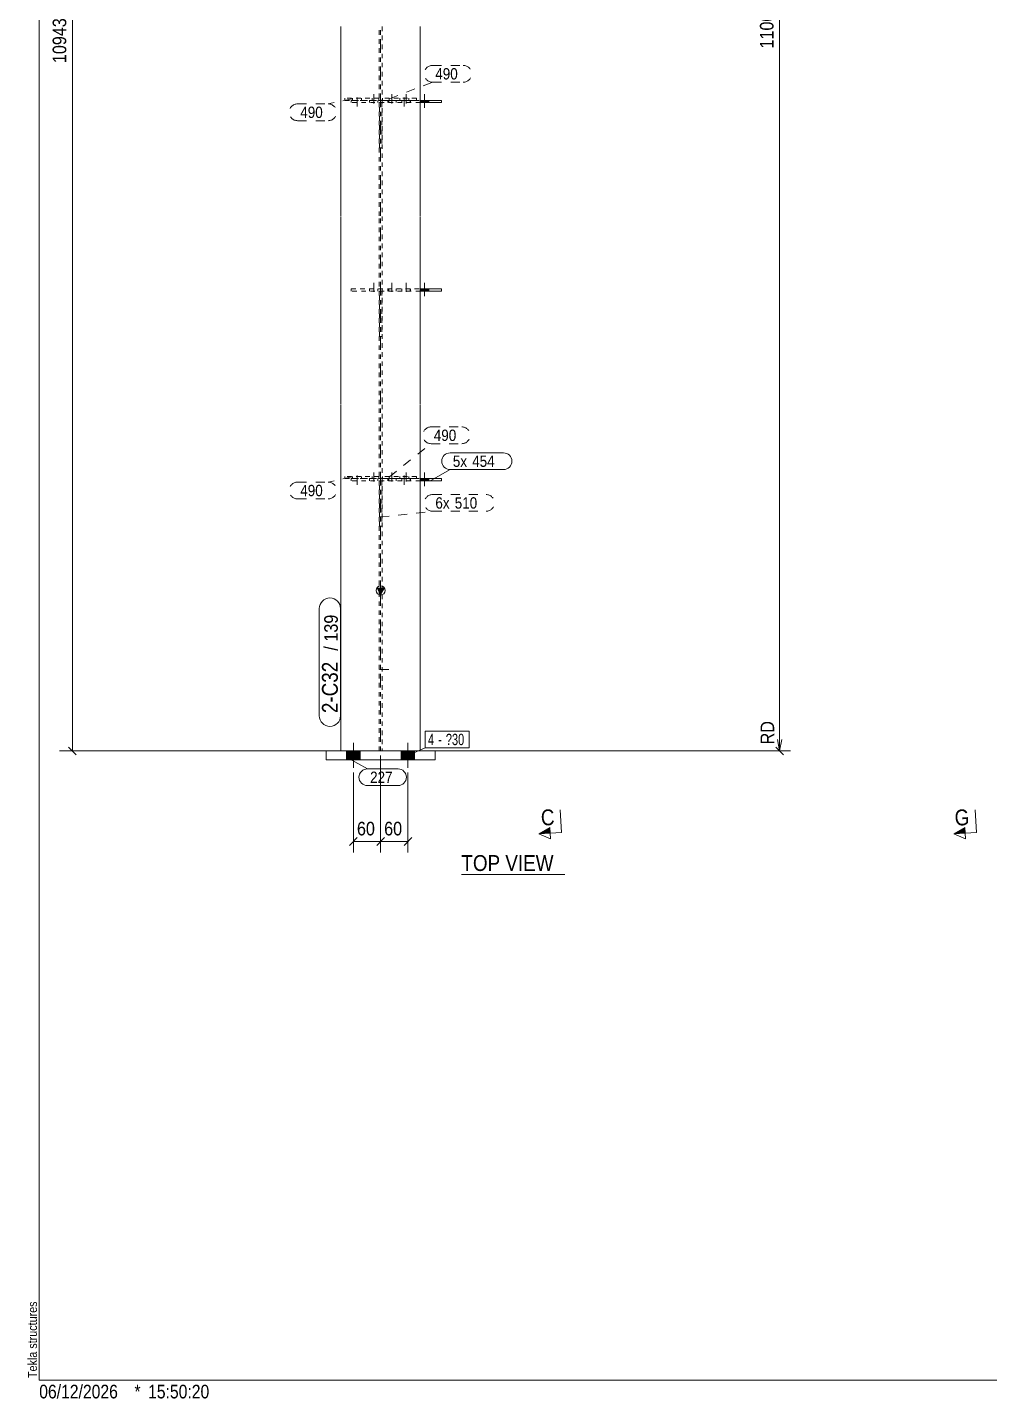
# Model space of a CAD drawing. Header units: millimetres. Extents: x 2 to 825, y 1 to 579.
# Drawn here: x 2.4 to 214.6, y 1 to 303.6 of the extents above; entities that cross this region are included whole.
import ezdxf

# ---------------------------------------------------------------- set-up
doc = ezdxf.new("R2010")
doc.units = ezdxf.units.MM
for name, pattern in [('XKITLINE00', [0]), ('XKITLINE01', [4, 1, -1, 1, -1]), ('XKITLINE02', [4, 2, -2]), ('XKITLINE03', [6, 3, -1, 1, -1])]:
    doc.linetypes.add(name, pattern=pattern)
for name, color, linetype, lineweight in [('Bolt', 3, 'Continuous', 0), ('BoltMark', 7, 'Continuous', 0), ('Dimensions', 7, 'Continuous', 0), ('DrawingSheet', 5, 'Continuous', 0), ('OtherObjectType', 7, 'Continuous', 0), ('Part', 2, 'Continuous', 0), ('PartMark', 7, 'Continuous', 0), ('Section', 6, 'Continuous', 0)]:
    doc.layers.add(name, color=color, linetype=linetype, lineweight=lineweight)
doc.styles.add('ARIAL', font='ARIAL.TTF')
doc.styles.add('ARIAL_NARROW', font='ARIALN.TTF')

# ---------------------------------------------------------------- blocks, each defined once
blk = doc.blocks.new('*A68')
at = {"layer": 'Bolt'}
for points in [[(75.8, 143.91), (75.8, 141.91), (72.8, 141.91), (72.8, 143.91)], [(75.8, 143.91), (75.8, 141.91), (72.8, 141.91), (72.8, 143.91)], [(87.8, 143.91), (87.8, 141.91), (84.8, 141.91), (84.8, 143.91)], [(87.8, 143.91), (87.8, 141.91), (84.8, 141.91), (84.8, 143.91)]]:
    blk.add_hatch(color=3, dxfattribs=at).paths.add_polyline_path(points, flags=17)
at = {"layer": 'Bolt', "color": 3, "linetype": 'XKITLINE00', "lineweight": 0}
for p, q in [((74.3, 145.66), (74.3, 140.16)), ((74.3, 145.66), (74.3, 140.16)), ((86.3, 145.66), (86.3, 140.16)), ((86.3, 145.66), (86.3, 140.16)), ((72.8, 143.91), (72.8, 141.91)), ((72.8, 143.91), (72.8, 141.91)), ((75.8, 143.91), (75.8, 141.91)), ((75.8, 143.91), (75.8, 141.91)), ((84.8, 143.91), (84.8, 141.91)), ((84.8, 143.91), (84.8, 141.91)), ((87.8, 143.91), (87.8, 141.91)), ((87.8, 143.91), (87.8, 141.91))]:
    blk.add_line(p, q, dxfattribs=at)
blk = doc.blocks.new('*A70')
at = {"layer": 'Bolt', "color": 3, "linetype": 'XKITLINE02', "lineweight": 0}
for p, q in [((74.11, 204.01), (74.11, 204.51)), ((75.1, 202.66), (75.1, 205.66)), ((76.08, 204.01), (76.08, 204.51))]:
    blk.add_line(p, q, dxfattribs=at)
blk = doc.blocks.new('*A71')
at = {"layer": 'Bolt', "color": 3, "linetype": 'XKITLINE02', "lineweight": 0}
for p, q in [((84.51, 204.01), (84.51, 204.51)), ((85.5, 202.66), (85.5, 205.66)), ((86.48, 204.01), (86.48, 204.51))]:
    blk.add_line(p, q, dxfattribs=at)
blk = doc.blocks.new('*A72')
at = {"layer": 'Bolt'}
blk.add_hatch(color=3, dxfattribs=at).paths.add_polyline_path([(90.89, 204.01), (90.89, 203.51), (89.01, 203.51), (89.01, 204.01)], flags=17)
at = {"layer": 'Bolt', "color": 3, "linetype": 'XKITLINE02', "lineweight": 0}
for p, q in [((77.83, 204.01), (77.83, 203.51)), ((78.77, 205.35), (78.77, 202.35)), ((79.71, 204.01), (79.71, 203.51)), ((81.85, 204.01), (81.85, 203.51)), ((82.79, 205.35), (82.79, 202.35)), ((83.73, 204.01), (83.73, 203.51)), ((84.99, 204.01), (84.99, 203.51)), ((85.93, 205.35), (85.93, 202.35)), ((86.87, 204.01), (86.87, 203.51))]:
    blk.add_line(p, q, dxfattribs=at)
at = {"layer": 'Bolt', "color": 3, "linetype": 'XKITLINE00', "lineweight": 0}
for p, q in [((89.01, 204.01), (89.01, 203.51)), ((89.95, 205.35), (89.95, 202.35)), ((90.89, 204.01), (90.89, 203.51))]:
    blk.add_line(p, q, dxfattribs=at)
blk = doc.blocks.new('*A73')
at = {"layer": 'Bolt'}
blk.add_hatch(color=3, dxfattribs=at).paths.add_polyline_path([(90.89, 245.91), (90.89, 245.41), (89.01, 245.41), (89.01, 245.91)], flags=17)
at = {"layer": 'Bolt', "color": 3, "linetype": 'XKITLINE02', "lineweight": 0}
for p, q in [((77.83, 245.91), (77.83, 245.41)), ((78.77, 247.25), (78.77, 244.25)), ((79.71, 245.91), (79.71, 245.41)), ((81.85, 245.91), (81.85, 245.41)), ((82.79, 247.25), (82.79, 244.25)), ((83.73, 245.91), (83.73, 245.41)), ((84.99, 245.91), (84.99, 245.41)), ((85.93, 247.25), (85.93, 244.25)), ((86.87, 245.91), (86.87, 245.41))]:
    blk.add_line(p, q, dxfattribs=at)
at = {"layer": 'Bolt', "color": 3, "linetype": 'XKITLINE00', "lineweight": 0}
for p, q in [((89.01, 245.91), (89.01, 245.41)), ((89.95, 247.25), (89.95, 244.25)), ((90.89, 245.91), (90.89, 245.41))]:
    blk.add_line(p, q, dxfattribs=at)
blk = doc.blocks.new('*A74')
at = {"layer": 'Bolt'}
blk.add_hatch(color=3, dxfattribs=at).paths.add_polyline_path([(90.89, 287.49), (90.89, 286.99), (89.01, 286.99), (89.01, 287.49)], flags=17)
at = {"layer": 'Bolt', "color": 3, "linetype": 'XKITLINE02', "lineweight": 0}
for p, q in [((78.77, 288.83), (78.77, 285.83)), ((82.79, 288.83), (82.79, 285.83)), ((85.93, 288.83), (85.93, 285.83)), ((77.83, 287.49), (77.83, 286.99)), ((79.71, 287.49), (79.71, 286.99)), ((81.85, 287.49), (81.85, 286.99)), ((83.73, 287.49), (83.73, 286.99)), ((84.99, 287.49), (84.99, 286.99)), ((86.87, 287.49), (86.87, 286.99))]:
    blk.add_line(p, q, dxfattribs=at)
at = {"layer": 'Bolt', "color": 3, "linetype": 'XKITLINE00', "lineweight": 0}
for p, q in [((89.95, 288.83), (89.95, 285.83)), ((89.01, 287.49), (89.01, 286.99)), ((90.89, 287.49), (90.89, 286.99))]:
    blk.add_line(p, q, dxfattribs=at)
blk = doc.blocks.new('*A76')
at = {"layer": 'Bolt', "color": 3, "linetype": 'XKITLINE02', "lineweight": 0}
for p, q in [((84.51, 287.49), (84.51, 287.99)), ((85.5, 286.14), (85.5, 289.14)), ((86.48, 287.49), (86.48, 287.99))]:
    blk.add_line(p, q, dxfattribs=at)
blk = doc.blocks.new('*A79')
at = {"layer": 'Bolt', "color": 3, "linetype": 'XKITLINE02', "lineweight": 0}
for p, q in [((74.11, 287.49), (74.11, 287.99)), ((75.1, 286.14), (75.1, 289.14)), ((76.08, 287.49), (76.08, 287.99))]:
    blk.add_line(p, q, dxfattribs=at)
blk = doc.blocks.new('*A85')
at = {"layer": 'Part'}
blk.add_hatch(color=2, dxfattribs=at).paths.add_polyline_path([(79.5, 179.82), (81.1, 179.82), (80.3, 178.42)], flags=17)
at = {"layer": 'Part', "color": 2, "linetype": 'XKITLINE00', "lineweight": 0}
for p, q in [((71.55, 303.79), (71.55, 261.99)), ((89.05, 261.99), (89.05, 303.79)), ((71.55, 261.89), (71.55, 220.41)), ((89.05, 220.41), (89.05, 261.89)), ((71.55, 220.31), (71.55, 178.51)), ((89.05, 178.51), (89.05, 220.31)), ((80.3, 178.42), (79.5, 179.82)), ((79.5, 179.82), (81.1, 179.82)), ((81.1, 179.82), (80.3, 178.42)), ((71.55, 178.41), (71.55, 143.91)), ((89.05, 143.91), (89.05, 178.41))]:
    blk.add_line(p, q, dxfattribs=at)
at = {"layer": 'Part', "color": 7, "linetype": 'XKITLINE01', "lineweight": 0}
for p, q in [((79.95, 261.99), (79.95, 303.79)), ((80.65, 303.79), (80.65, 261.99)), ((79.95, 220.41), (79.95, 261.89)), ((80.65, 261.89), (80.65, 220.41)), ((79.95, 178.51), (79.95, 220.31)), ((80.65, 220.31), (80.65, 178.51)), ((79.95, 143.91), (79.95, 178.41)), ((80.65, 178.41), (80.65, 143.91)), ((71.55, 143.91), (89.05, 143.91))]:
    blk.add_line(p, q, dxfattribs=at)
at = {"layer": 'Part', "color": 7, "linetype": 'XKITLINE03', "lineweight": 0}
for p, q in [((80.3, 261.99), (80.3, 303.79)), ((80.3, 220.41), (80.3, 261.89)), ((80.3, 178.51), (80.3, 220.31)), ((80.3, 133.91), (80.3, 178.41))]:
    blk.add_line(p, q, dxfattribs=at)
at = {"layer": 'Part', "color": 2, "linetype": 'XKITLINE00', "lineweight": 0}
blk.add_circle((80.3, 179.32), 1, dxfattribs=at)
blk = doc.blocks.new('*A86')
at = {"layer": 'Part', "color": 2, "linetype": 'XKITLINE00', "lineweight": 0}
for p, q in [((68.3, 141.91), (68.3, 143.91)), ((68.3, 143.91), (92.3, 143.91)), ((92.3, 143.91), (92.3, 141.91)), ((92.3, 141.91), (68.3, 141.91))]:
    blk.add_line(p, q, dxfattribs=at)
blk = doc.blocks.new('*A94')
at = {"layer": 'Part', "color": 7, "linetype": 'XKITLINE01', "lineweight": 0}
for p, q in [((79.9, 204.51), (72.4, 204.51)), ((72.4, 204.51), (72.4, 204.01)), ((72.4, 204.01), (79.9, 204.01)), ((78.4, 204.01), (78.4, 204.51)), ((79.9, 204.01), (79.9, 204.51))]:
    blk.add_line(p, q, dxfattribs=at)
blk = doc.blocks.new('*A95')
at = {"layer": 'Part', "color": 7, "linetype": 'XKITLINE01', "lineweight": 0}
for p, q in [((88.2, 204.51), (80.7, 204.51)), ((80.7, 204.51), (80.7, 204.01)), ((80.7, 204.01), (88.2, 204.01)), ((82.2, 204.01), (82.2, 204.51)), ((88.2, 204.01), (88.2, 204.51))]:
    blk.add_line(p, q, dxfattribs=at)
blk = doc.blocks.new('*A96')
at = {"layer": 'Part', "color": 7, "linetype": 'XKITLINE01', "lineweight": 0}
for p, q in [((80.05, 203.51), (80.55, 203.51)), ((80.05, 193.51), (80.05, 203.51)), ((80.05, 203.51), (80.55, 203.51)), ((80.55, 203.51), (80.55, 193.51)), ((80.55, 193.51), (80.05, 193.51))]:
    blk.add_line(p, q, dxfattribs=at)
blk = doc.blocks.new('*A97')
at = {"layer": 'Part', "color": 7, "linetype": 'XKITLINE01', "lineweight": 0}
for p, q in [((73.8, 204.01), (73.8, 203.51)), ((73.8, 203.51), (73.8, 204.01)), ((73.8, 204.01), (89.05, 204.01)), ((89.05, 203.51), (73.8, 203.51)), ((82.12, 203.51), (82.12, 204.01)), ((86.8, 204.01), (86.8, 203.51)), ((86.8, 203.51), (86.8, 204.01))]:
    blk.add_line(p, q, dxfattribs=at)
at = {"layer": 'Part', "color": 2, "linetype": 'XKITLINE00', "lineweight": 0}
for p, q in [((93.75, 204.01), (89.05, 204.01)), ((93.75, 203.51), (89.05, 203.51)), ((93.75, 204.01), (93.75, 203.51))]:
    blk.add_line(p, q, dxfattribs=at)
blk = doc.blocks.new('*A98')
at = {"layer": 'Part', "color": 7, "linetype": 'XKITLINE01', "lineweight": 0}
for p, q in [((80.05, 245.41), (80.55, 245.41)), ((80.05, 235.41), (80.05, 245.41)), ((80.05, 245.41), (80.55, 245.41)), ((80.55, 245.41), (80.55, 235.41)), ((80.55, 235.41), (80.05, 235.41))]:
    blk.add_line(p, q, dxfattribs=at)
blk = doc.blocks.new('*A99')
at = {"layer": 'Part', "color": 7, "linetype": 'XKITLINE01', "lineweight": 0}
for p, q in [((73.8, 245.91), (73.8, 245.41)), ((73.8, 245.41), (73.8, 245.91)), ((73.8, 245.91), (89.05, 245.91)), ((89.05, 245.41), (73.8, 245.41)), ((82.12, 245.41), (82.12, 245.91)), ((86.8, 245.91), (86.8, 245.41)), ((86.8, 245.41), (86.8, 245.91))]:
    blk.add_line(p, q, dxfattribs=at)
at = {"layer": 'Part', "color": 2, "linetype": 'XKITLINE00', "lineweight": 0}
for p, q in [((93.75, 245.91), (89.05, 245.91)), ((93.75, 245.41), (89.05, 245.41)), ((93.75, 245.91), (93.75, 245.41))]:
    blk.add_line(p, q, dxfattribs=at)
blk = doc.blocks.new('*A100')
at = {"layer": 'Part', "color": 7, "linetype": 'XKITLINE01', "lineweight": 0}
for p, q in [((80.05, 286.99), (80.55, 286.99)), ((80.05, 276.99), (80.05, 286.99)), ((80.05, 286.99), (80.55, 286.99)), ((80.55, 286.99), (80.55, 276.99)), ((80.55, 276.99), (80.05, 276.99))]:
    blk.add_line(p, q, dxfattribs=at)
blk = doc.blocks.new('*A101')
at = {"layer": 'Part', "color": 7, "linetype": 'XKITLINE01', "lineweight": 0}
for p, q in [((73.8, 287.49), (73.8, 286.99)), ((73.8, 286.99), (73.8, 287.49)), ((73.8, 287.49), (89.05, 287.49)), ((89.05, 286.99), (73.8, 286.99)), ((82.12, 286.99), (82.12, 287.49)), ((86.8, 287.49), (86.8, 286.99)), ((86.8, 286.99), (86.8, 287.49))]:
    blk.add_line(p, q, dxfattribs=at)
at = {"layer": 'Part', "color": 2, "linetype": 'XKITLINE00', "lineweight": 0}
for p, q in [((93.75, 287.49), (89.05, 287.49)), ((93.75, 286.99), (89.05, 286.99)), ((93.75, 287.49), (93.75, 286.99))]:
    blk.add_line(p, q, dxfattribs=at)
blk = doc.blocks.new('*A104')
at = {"layer": 'Part', "color": 7, "linetype": 'XKITLINE01', "lineweight": 0}
for p, q in [((88.2, 287.99), (80.7, 287.99)), ((80.7, 287.99), (80.7, 287.49)), ((82.2, 287.49), (82.2, 287.99)), ((88.2, 287.49), (88.2, 287.99)), ((80.7, 287.49), (88.2, 287.49))]:
    blk.add_line(p, q, dxfattribs=at)
blk = doc.blocks.new('*A108')
at = {"layer": 'Part', "color": 7, "linetype": 'XKITLINE01', "lineweight": 0}
for p, q in [((79.9, 287.99), (72.4, 287.99)), ((72.4, 287.99), (72.4, 287.49)), ((78.4, 287.49), (78.4, 287.99)), ((79.9, 287.49), (79.9, 287.99)), ((72.4, 287.49), (79.9, 287.49))]:
    blk.add_line(p, q, dxfattribs=at)
blk = doc.blocks.new('*A116')
at = {"layer": 'Bolt', "color": 3, "linetype": 'XKITLINE02', "lineweight": 0}
for p, q in [((82.09, 442.37), (78.5, 442.37)), ((82.09, 161.91), (78.5, 161.91))]:
    blk.add_line(p, q, dxfattribs=at)
blk = doc.blocks.new('*A175')
at = {"layer": 'DrawingSheet', "color": 5, "linetype": 'XKITLINE00', "lineweight": 0}
for p, q in [((5, 579), (5, 5)), ((5, 5), (825, 5))]:
    blk.add_line(p, q, dxfattribs=at)
at = {"layer": 'DrawingSheet', "color": 5, "style": 'ARIAL', "width": 0.85}
blk.add_text('Tekla structures', height=2, rotation=90, dxfattribs=at).set_placement((4.5, 5.5))
blk = doc.blocks.new('*A182')
at = {"layer": 'OtherObjectType', "color": 7, "style": 'ARIAL_NARROW', "width": 1.008832}
for s, p in [('06/12/2026', (4.99, 1)), ('*', (26, 1)), ('15:50:20', (29, 1))]:
    blk.add_text(s, height=3, dxfattribs=at).set_placement(p)
blk = doc.blocks.new('*A255')
at = {"layer": 'Dimensions', "color": 7, "linetype": 'XKITLINE00', "lineweight": 0}
for p, q in [((80.3, 142.91), (80.3, 121.51)), ((74.3, 139.16), (74.3, 121.51)), ((75.15, 124.76), (73.45, 123.06)), ((81.15, 124.76), (79.45, 123.06)), ((74.3, 123.91), (80.3, 123.91))]:
    blk.add_line(p, q, dxfattribs=at)
at = {"layer": 'Dimensions', "color": 3}
for p in [(74.3, 123.91), (80.3, 123.91)]:
    blk.add_point(p, dxfattribs=at)
at = {"layer": 'Dimensions', "color": 3, "style": 'ARIAL', "width": 0.85}
blk.add_text('60', height=3, dxfattribs=at).set_placement((75.07, 125.26))
blk = doc.blocks.new('*A256')
at = {"layer": 'Dimensions', "color": 7, "linetype": 'XKITLINE00', "lineweight": 0}
for p, q in [((80.3, 142.91), (80.3, 121.51)), ((86.3, 139.16), (86.3, 121.51)), ((81.15, 124.76), (79.45, 123.06)), ((87.15, 124.76), (85.45, 123.06)), ((80.3, 123.91), (86.3, 123.91))]:
    blk.add_line(p, q, dxfattribs=at)
at = {"layer": 'Dimensions', "color": 3}
for p in [(80.3, 123.91), (86.3, 123.91)]:
    blk.add_point(p, dxfattribs=at)
at = {"layer": 'Dimensions', "color": 3, "style": 'ARIAL', "width": 0.85}
blk.add_text('60', height=3, dxfattribs=at).set_placement((81.07, 125.26))
blk = doc.blocks.new('*A257')
at = {"layer": 'Section'}
blk.add_hatch(color=3, dxfattribs=at).paths.add_polyline_path([(209.21, 125.76), (206.71, 125.63), (209.14, 127.01)], flags=17)
at = {"layer": 'Section', "color": 1, "linetype": 'XKITLINE00', "lineweight": 0}
for q in [(211.44, 130.88), (206.71, 125.63)]:
    blk.add_line((211.7, 125.89), q, dxfattribs=at)
at = {"layer": 'Section', "color": 3, "linetype": 'XKITLINE00', "lineweight": 0}
for p, q in [((206.71, 125.63), (209.14, 127.01)), ((209.27, 124.51), (206.71, 125.63)), ((209.14, 127.01), (209.27, 124.51))]:
    blk.add_line(p, q, dxfattribs=at)
at = {"layer": 'Section', "color": 7, "style": 'ARIAL', "width": 0.85}
blk.add_text('G', height=3.5, rotation=3.0138, dxfattribs=at).set_placement((206.99, 127.39))
blk = doc.blocks.new('*A258')
at = {"layer": 'Section'}
blk.add_hatch(color=3, dxfattribs=at).paths.add_polyline_path([(117.69, 125.76), (115.2, 125.63), (117.63, 127.01)], flags=17)
at = {"layer": 'Section', "color": 1, "linetype": 'XKITLINE00', "lineweight": 0}
for q in [(119.93, 130.88), (115.2, 125.63)]:
    blk.add_line((120.19, 125.89), q, dxfattribs=at)
at = {"layer": 'Section', "color": 3, "linetype": 'XKITLINE00', "lineweight": 0}
for p, q in [((115.2, 125.63), (117.63, 127.01)), ((117.76, 124.51), (115.2, 125.63)), ((117.63, 127.01), (117.76, 124.51))]:
    blk.add_line(p, q, dxfattribs=at)
at = {"layer": 'Section', "color": 7, "style": 'ARIAL', "width": 0.85}
blk.add_text('C', height=3.5, rotation=3.0138, dxfattribs=at).set_placement((115.73, 127.41))
blk = doc.blocks.new('*A259')
at = {"layer": 'OtherObjectType', "color": 7, "linetype": 'XKITLINE00', "lineweight": 0}
blk.add_line((98.11, 116.66), (120.94, 116.66), dxfattribs=at)
at = {"layer": 'OtherObjectType', "color": 7, "style": 'ARIAL', "width": 0.85}
blk.add_text('TOP VIEW', height=3.5, dxfattribs=at).set_placement((98.11, 117.41))
blk = doc.blocks.new('*A260')
at = {"layer": 'PartMark', "color": 7, "linetype": 'XKITLINE00', "lineweight": 0}
for p, q in [((73.13, 142.34), (77.37, 139.94)), ((77.37, 139.94), (84.13, 139.94)), ((77.37, 136.24), (84.13, 136.24))]:
    blk.add_line(p, q, dxfattribs=at)
for centre, start, end in [((77.37, 138.09), 90, 270), ((84.13, 138.09), 270, 90)]:
    blk.add_arc(centre, 1.85, start, end, dxfattribs=at)
at = {"layer": 'PartMark', "color": 3, "style": 'ARIAL', "width": 0.85}
blk.add_text('227', height=2.5, dxfattribs=at).set_placement((77.97, 136.84))
blk = doc.blocks.new('*A267')
at = {"layer": 'Dimensions', "color": 7, "linetype": 'XKITLINE00', "lineweight": 0}
for p, q in [((12.3, 143.91), (12.3, 458.66)), ((70.55, 143.91), (9.45, 143.91)), ((11.45, 144.76), (13.15, 143.06))]:
    blk.add_line(p, q, dxfattribs=at)
at = {"layer": 'Dimensions', "color": 3}
blk.add_point((12.3, 143.91), dxfattribs=at)
at = {"layer": 'Dimensions', "color": 3, "style": 'ARIAL', "width": 0.85}
blk.add_text('10943', height=3, rotation=90.0002, dxfattribs=at).set_placement((10.95, 295.72))
blk = doc.blocks.new('*A271')
at = {"layer": 'Dimensions', "color": 7, "linetype": 'XKITLINE00', "lineweight": 0}
for p, q in [((168.3, 143.91), (168.3, 465.09)), ((168.3, 151.13), (168.3, 143.91)), ((167.8, 146.41), (168.3, 143.91)), ((168.8, 146.41), (168.3, 143.91)), ((90.05, 143.91), (170.7, 143.91)), ((90.05, 143.91), (170.7, 143.91)), ((167.45, 144.76), (169.15, 143.06))]:
    blk.add_line(p, q, dxfattribs=at)
at = {"layer": 'Dimensions', "color": 3}
blk.add_point((168.3, 143.91), dxfattribs=at)
at = {"layer": 'Dimensions', "color": 7}
blk.add_point((168.3, 143.91), dxfattribs=at)
at = {"layer": 'Dimensions', "color": 3, "style": 'ARIAL', "width": 0.85}
for s, p in [('11007', (166.95, 298.94)), ('RD', (167.1, 145.35))]:
    blk.add_text(s, height=3, rotation=90.0002, dxfattribs=at).set_placement(p)
blk = doc.blocks.new('*A275')
at = {"layer": 'BoltMark', "color": 7, "linetype": 'XKITLINE00', "lineweight": 0}
for p, q in [((90.14, 148.29), (99.82, 148.29)), ((90.14, 144.59), (90.14, 148.29)), ((99.82, 144.59), (99.82, 148.29)), ((86.3, 142.91), (90.14, 144.59)), ((90.14, 144.59), (99.82, 144.59))]:
    blk.add_line(p, q, dxfattribs=at)
at = {"layer": 'BoltMark', "color": 3, "style": 'ARIAL_NARROW', "width": 0.85}
for s, p in [('4', (90.74, 145.19)), ('-', (93.01, 145.19)), ('?30', (94.67, 145.19))]:
    blk.add_text(s, height=2.5, dxfattribs=at).set_placement(p)
blk = doc.blocks.new('*A282')
at = {"layer": 'PartMark', "color": 7, "linetype": 'XKITLINE02', "lineweight": 0}
for p, q in [((73.93, 287.86), (68.73, 286.71)), ((61.97, 286.71), (68.73, 286.71)), ((61.97, 283.01), (68.73, 283.01))]:
    blk.add_line(p, q, dxfattribs=at)
for centre, start, end in [((61.97, 284.86), 90, 270), ((68.73, 284.86), 270, 90)]:
    blk.add_arc(centre, 1.85, start, end, dxfattribs=at)
at = {"layer": 'PartMark', "color": 3, "style": 'ARIAL', "width": 0.85}
blk.add_text('490', height=2.5, dxfattribs=at).set_placement((62.57, 283.61))
blk = doc.blocks.new('*A284')
at = {"layer": 'PartMark', "color": 7, "linetype": 'XKITLINE02', "lineweight": 0}
for p, q in [((91.75, 295.21), (98.51, 295.21)), ((82.23, 287.86), (91.75, 291.51)), ((91.75, 291.51), (98.51, 291.51))]:
    blk.add_line(p, q, dxfattribs=at)
for centre, start, end in [((91.75, 293.36), 90, 270), ((98.51, 293.36), 270, 90)]:
    blk.add_arc(centre, 1.85, start, end, dxfattribs=at)
at = {"layer": 'PartMark', "color": 3, "style": 'ARIAL', "width": 0.85}
blk.add_text('490', height=2.5, dxfattribs=at).set_placement((92.35, 292.11))
blk = doc.blocks.new('*A285')
at = {"layer": 'PartMark', "color": 7, "linetype": 'XKITLINE02', "lineweight": 0}
for p, q in [((91.42, 215.42), (98.18, 215.42)), ((82.23, 204.38), (91.42, 211.72)), ((91.42, 211.72), (98.18, 211.72))]:
    blk.add_line(p, q, dxfattribs=at)
for centre, start, end in [((91.42, 213.57), 90, 270), ((98.18, 213.57), 270, 90)]:
    blk.add_arc(centre, 1.85, start, end, dxfattribs=at)
at = {"layer": 'PartMark', "color": 3, "style": 'ARIAL', "width": 0.85}
blk.add_text('490', height=2.5, dxfattribs=at).set_placement((92.02, 212.32))
blk = doc.blocks.new('*A286')
at = {"layer": 'PartMark', "color": 7, "linetype": 'XKITLINE02', "lineweight": 0}
for p, q in [((61.97, 203.23), (68.73, 203.23)), ((73.93, 204.38), (68.73, 203.23)), ((61.97, 199.53), (68.73, 199.53))]:
    blk.add_line(p, q, dxfattribs=at)
for centre, start, end in [((61.97, 201.38), 90, 270), ((68.73, 201.38), 270, 90)]:
    blk.add_arc(centre, 1.85, start, end, dxfattribs=at)
at = {"layer": 'PartMark', "color": 3, "style": 'ARIAL', "width": 0.85}
blk.add_text('490', height=2.5, dxfattribs=at).set_placement((62.57, 200.13))
blk = doc.blocks.new('*A294')
at = {"layer": 'PartMark', "color": 7, "linetype": 'XKITLINE00', "lineweight": 0}
for p, q in [((66.75, 151.66), (66.75, 175.31)), ((71.45, 151.66), (71.45, 175.31))]:
    blk.add_line(p, q, dxfattribs=at)
for centre, start, end in [((69.1, 175.31), 0, 180), ((69.1, 151.66), 180, 0)]:
    blk.add_arc(centre, 2.35, start, end, dxfattribs=at)
at = {"layer": 'PartMark', "color": 3, "style": 'ARIAL', "width": 0.85}
for s, p in [('139', (70.85, 168.03)), ('/', (70.85, 166.02))]:
    blk.add_text(s, height=3, rotation=90.0002, dxfattribs=at).set_placement(p)
at = {"layer": 'PartMark', "color": 1, "style": 'ARIAL', "width": 0.85}
blk.add_text('2-C32', height=3.5, rotation=90.0002, dxfattribs=at).set_placement((70.85, 152.26))
blk = doc.blocks.new('*A295')
at = {"layer": 'PartMark', "color": 7, "linetype": 'XKITLINE00', "lineweight": 0}
for p, q in [((95.62, 209.7), (107.4, 209.7)), ((91.37, 203.6), (95.62, 206)), ((95.62, 206), (107.4, 206))]:
    blk.add_line(p, q, dxfattribs=at)
for centre, start, end in [((95.62, 207.85), 90, 270), ((107.4, 207.85), 270, 90)]:
    blk.add_arc(centre, 1.85, start, end, dxfattribs=at)
at = {"layer": 'PartMark', "color": 3, "style": 'ARIAL', "width": 0.85}
for s, p in [('5x', (96.22, 206.6)), ('454', (100.49, 206.6))]:
    blk.add_text(s, height=2.5, dxfattribs=at).set_placement(p)
blk = doc.blocks.new('*A296')
at = {"layer": 'PartMark', "color": 7, "linetype": 'XKITLINE02', "lineweight": 0}
for p, q in [((91.77, 200.49), (103.55, 200.49)), ((80.18, 195.54), (91.77, 196.79)), ((91.77, 196.79), (103.55, 196.79))]:
    blk.add_line(p, q, dxfattribs=at)
for centre, start, end in [((91.77, 198.64), 90, 270), ((103.55, 198.64), 270, 90)]:
    blk.add_arc(centre, 1.85, start, end, dxfattribs=at)
at = {"layer": 'PartMark', "color": 3, "style": 'ARIAL', "width": 0.85}
for s, p in [('6x', (92.37, 197.39)), ('510', (96.64, 197.39))]:
    blk.add_text(s, height=2.5, dxfattribs=at).set_placement(p)

msp = doc.modelspace()

# ---------------------------------------------------------------- block references
at = {"lineweight": 0}
for name in ['*A175', '*A258', '*A257', '*A271', '*A267', '*A116', '*A284', '*A282', '*A108', '*A79', '*A74', '*A104', '*A76', '*A101', '*A100', '*A99', '*A73', '*A98', '*A285', '*A295', '*A286', '*A94', '*A97', '*A70', '*A72', '*A96', '*A95', '*A71', '*A296', '*A294', '*A275', '*A68', '*A86', '*A260', '*A255', '*A256', '*A259', '*A182']:
    msp.add_blockref(name, (0, 0), dxfattribs=at)
at = {"layer": 'Part', "lineweight": 0}
msp.add_blockref('*A85', (0, 0), dxfattribs=at)

doc.saveas('drawing.dxf')
